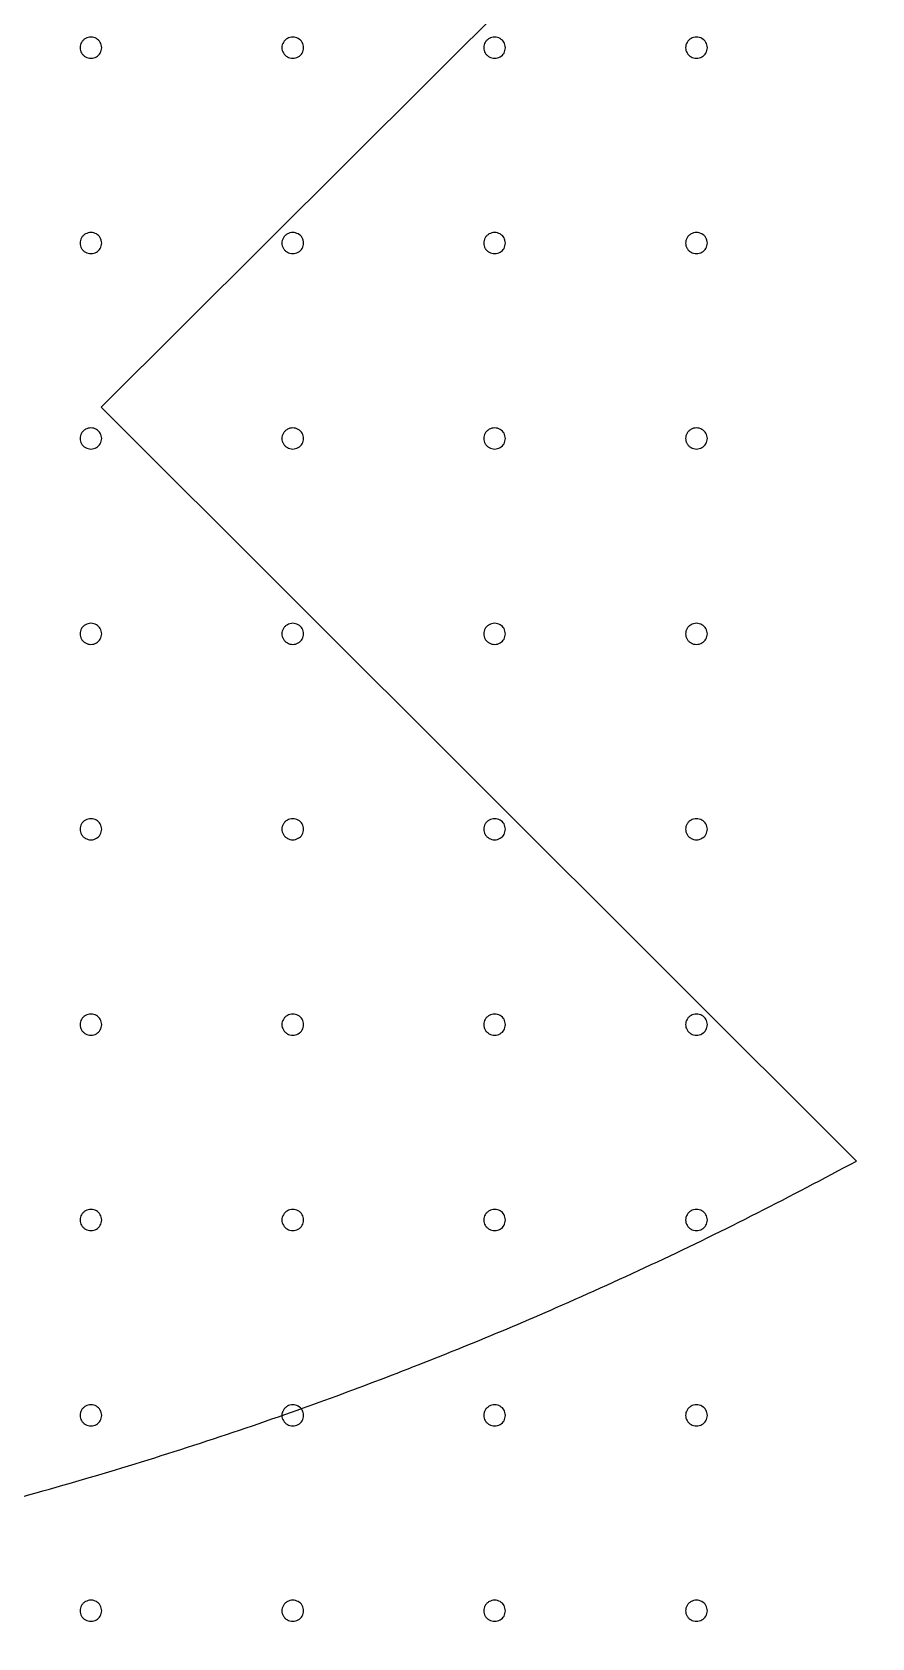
# Model space of a CAD drawing. Extents: x 0 to 210, y 0 to 204.
# Drawn here: x 133.01 to 155.31, y 0.14 to 42.77 of the extents above; entities that cross this region are included whole.
import ezdxf

# ---------------------------------------------------------------- set-up
doc = ezdxf.new("R2010")
doc.units = 0
doc.layers.add('Capa_1', color=7, linetype='CONTINUOUS')

msp = doc.modelspace()

# ---------------------------------------------------------------- linework, layer by layer
at = {"layer": 'Capa_1', "color": 7}
for p, q in [((134.843794, 32.812734), (177.107675, 74.90298)), ((134.863821, 42.355379), (134.863821, 42.355379)), ((140.22437, 42.355379), (140.22437, 42.355379)), ((145.58492, 42.355379), (145.58492, 42.355379)), ((150.945473, 42.355379), (150.945473, 42.355379)), ((134.863821, 37.16859), (134.863821, 37.16859)), ((140.22437, 37.16859), (140.22437, 37.16859)), ((145.58492, 37.16859), (145.58492, 37.16859)), ((150.945473, 37.16859), (150.945473, 37.16859)), ((154.901415, 12.798662), (134.843794, 32.812734)), ((134.863821, 31.981803), (134.863821, 31.981803)), ((140.22437, 31.981803), (140.22437, 31.981803)), ((145.58492, 31.981803), (145.58492, 31.981803)), ((150.945473, 31.981803), (150.945473, 31.981803)), ((134.863821, 26.795017), (134.863821, 26.795017)), ((140.22437, 26.795017), (140.22437, 26.795017)), ((145.58492, 26.795017), (145.58492, 26.795017)), ((150.945473, 26.795017), (150.945473, 26.795017)), ((134.863821, 21.608231), (134.863821, 21.608231)), ((140.22437, 21.608231), (140.22437, 21.608231)), ((145.58492, 21.608231), (145.58492, 21.608231)), ((150.945473, 21.608231), (150.945473, 21.608231)), ((134.863821, 16.421442), (134.863821, 16.421442)), ((140.22437, 16.421442), (140.22437, 16.421442)), ((145.58492, 16.421442), (145.58492, 16.421442)), ((150.945473, 16.421442), (150.945473, 16.421442)), ((134.863821, 11.234656), (134.863821, 11.234656)), ((140.22437, 11.234656), (140.22437, 11.234656)), ((145.58492, 11.234656), (145.58492, 11.234656)), ((150.945473, 11.234656), (150.945473, 11.234656)), ((134.863821, 6.047869), (134.863821, 6.047869)), ((140.22437, 6.047869), (140.22437, 6.047869)), ((145.58492, 6.047869), (145.58492, 6.047869)), ((150.945473, 6.047869), (150.945473, 6.047869)), ((134.863821, 0.861083), (134.863821, 0.861083)), ((140.22437, 0.861083), (140.22437, 0.861083)), ((145.58492, 0.861083), (145.58492, 0.861083)), ((150.945473, 0.861083), (150.945473, 0.861083))]:
    msp.add_line(p, q, dxfattribs=at)
for points, knots in [([(134.863821, 42.355379), (134.855755, 42.305945), (134.839748, 42.207847), (134.724114, 42.101394), (134.599801, 42.069114), (134.499182, 42.082045), (134.428737, 42.110188), (134.368138, 42.155048), (134.321584, 42.213654), (134.292266, 42.281976), (134.282227, 42.355378), (134.292267, 42.428781), (134.321585, 42.497102), (134.368139, 42.555707), (134.428738, 42.600567), (134.499183, 42.62871), (134.599801, 42.64164), (134.724113, 42.609361), (134.839747, 42.502909), (134.855754, 42.404812), (134.863821, 42.355379)], [0, 0, 0, 0, 0.146605, 0.290931, 0.441768, 0.517413, 0.592123, 0.666911, 0.741063, 0.814052, 0.887328, 0.960604, 1.033593, 1.107744, 1.182532, 1.257241, 1.332887, 1.483723, 1.628047, 1.774652, 1.774652, 1.774652, 1.774652]), ([(140.22437, 42.355379), (140.216305, 42.305945), (140.200298, 42.207847), (140.084664, 42.101394), (139.960351, 42.069114), (139.859732, 42.082045), (139.789287, 42.110188), (139.728688, 42.155048), (139.682134, 42.213654), (139.652816, 42.281976), (139.642777, 42.355378), (139.652817, 42.428781), (139.682134, 42.497102), (139.728689, 42.555707), (139.789288, 42.600567), (139.859732, 42.62871), (139.960351, 42.64164), (140.084663, 42.609361), (140.200297, 42.502909), (140.216304, 42.404812), (140.22437, 42.355379)], [0, 0, 0, 0, 0.146605, 0.290931, 0.441768, 0.517413, 0.592123, 0.666911, 0.741063, 0.814052, 0.887328, 0.960604, 1.033593, 1.107744, 1.182532, 1.257241, 1.332887, 1.483723, 1.628047, 1.774652, 1.774652, 1.774652, 1.774652]), ([(145.58492, 42.355379), (145.576854, 42.305945), (145.560848, 42.207847), (145.445214, 42.101394), (145.320901, 42.069114), (145.220282, 42.082045), (145.149837, 42.110188), (145.089238, 42.155048), (145.042683, 42.213654), (145.013366, 42.281976), (145.003327, 42.355378), (145.013366, 42.428781), (145.042684, 42.497102), (145.089239, 42.555707), (145.149837, 42.600567), (145.220282, 42.62871), (145.320901, 42.64164), (145.445213, 42.609361), (145.560847, 42.502909), (145.576854, 42.404812), (145.58492, 42.355379)], [0, 0, 0, 0, 0.146605, 0.290931, 0.441768, 0.517413, 0.592123, 0.666911, 0.741063, 0.814052, 0.887328, 0.960604, 1.033593, 1.107744, 1.182532, 1.257241, 1.332887, 1.483723, 1.628047, 1.774652, 1.774652, 1.774652, 1.774652]), ([(150.945473, 42.355379), (150.937407, 42.305945), (150.9214, 42.207847), (150.805766, 42.101394), (150.681453, 42.069114), (150.580834, 42.082045), (150.510389, 42.110188), (150.44979, 42.155048), (150.403236, 42.213654), (150.373918, 42.281976), (150.363879, 42.355378), (150.373919, 42.428781), (150.403237, 42.497102), (150.449791, 42.555707), (150.51039, 42.600567), (150.580834, 42.62871), (150.681453, 42.64164), (150.805765, 42.609361), (150.921399, 42.502909), (150.937406, 42.404812), (150.945473, 42.355379)], [0, 0, 0, 0, 0.146605, 0.290931, 0.441768, 0.517413, 0.592123, 0.666911, 0.741063, 0.814052, 0.887328, 0.960604, 1.033593, 1.107744, 1.182532, 1.257241, 1.332887, 1.483723, 1.628047, 1.774652, 1.774652, 1.774652, 1.774652]), ([(134.863821, 37.16859), (134.855755, 37.119156), (134.839748, 37.021058), (134.724114, 36.914605), (134.599801, 36.882326), (134.499182, 36.895256), (134.428737, 36.923399), (134.368138, 36.968259), (134.321584, 37.026865), (134.292266, 37.095187), (134.282227, 37.16859), (134.292267, 37.241992), (134.321585, 37.310314), (134.368139, 37.368919), (134.428738, 37.413778), (134.499183, 37.441921), (134.599801, 37.454851), (134.724113, 37.422572), (134.839747, 37.31612), (134.855754, 37.218023), (134.863821, 37.16859)], [0, 0, 0, 0, 0.146605, 0.290931, 0.441768, 0.517413, 0.592123, 0.666911, 0.741063, 0.814052, 0.887328, 0.960604, 1.033593, 1.107744, 1.182532, 1.257241, 1.332887, 1.483723, 1.628047, 1.774652, 1.774652, 1.774652, 1.774652]), ([(140.22437, 37.16859), (140.216305, 37.119156), (140.200298, 37.021058), (140.084664, 36.914605), (139.960351, 36.882326), (139.859732, 36.895256), (139.789287, 36.923399), (139.728688, 36.968259), (139.682134, 37.026865), (139.652816, 37.095187), (139.642777, 37.16859), (139.652817, 37.241992), (139.682134, 37.310314), (139.728689, 37.368919), (139.789288, 37.413778), (139.859732, 37.441921), (139.960351, 37.454851), (140.084663, 37.422572), (140.200297, 37.31612), (140.216304, 37.218023), (140.22437, 37.16859)], [0, 0, 0, 0, 0.146605, 0.290931, 0.441768, 0.517413, 0.592123, 0.666911, 0.741063, 0.814052, 0.887328, 0.960604, 1.033593, 1.107744, 1.182532, 1.257241, 1.332887, 1.483723, 1.628047, 1.774652, 1.774652, 1.774652, 1.774652]), ([(145.58492, 37.16859), (145.576854, 37.119156), (145.560848, 37.021058), (145.445214, 36.914605), (145.320901, 36.882326), (145.220282, 36.895256), (145.149837, 36.923399), (145.089238, 36.968259), (145.042683, 37.026865), (145.013366, 37.095187), (145.003327, 37.16859), (145.013366, 37.241992), (145.042684, 37.310314), (145.089239, 37.368919), (145.149837, 37.413778), (145.220282, 37.441921), (145.320901, 37.454851), (145.445213, 37.422572), (145.560847, 37.31612), (145.576854, 37.218023), (145.58492, 37.16859)], [0, 0, 0, 0, 0.146605, 0.290931, 0.441768, 0.517413, 0.592123, 0.666911, 0.741063, 0.814052, 0.887328, 0.960604, 1.033593, 1.107744, 1.182532, 1.257241, 1.332887, 1.483723, 1.628047, 1.774652, 1.774652, 1.774652, 1.774652]), ([(150.945473, 37.16859), (150.937407, 37.119156), (150.9214, 37.021058), (150.805766, 36.914605), (150.681453, 36.882326), (150.580834, 36.895256), (150.510389, 36.923399), (150.44979, 36.968259), (150.403236, 37.026865), (150.373918, 37.095187), (150.363879, 37.16859), (150.373919, 37.241992), (150.403237, 37.310314), (150.449791, 37.368919), (150.51039, 37.413778), (150.580834, 37.441921), (150.681453, 37.454851), (150.805765, 37.422572), (150.921399, 37.31612), (150.937406, 37.218023), (150.945473, 37.16859)], [0, 0, 0, 0, 0.146605, 0.290931, 0.441768, 0.517413, 0.592123, 0.666911, 0.741063, 0.814052, 0.887328, 0.960604, 1.033593, 1.107744, 1.182532, 1.257241, 1.332887, 1.483723, 1.628047, 1.774652, 1.774652, 1.774652, 1.774652]), ([(134.863821, 31.981803), (134.855755, 31.93237), (134.839748, 31.834272), (134.724114, 31.727819), (134.599801, 31.695539), (134.499182, 31.70847), (134.428737, 31.736613), (134.368138, 31.781473), (134.321584, 31.840078), (134.292266, 31.908401), (134.282227, 31.981803), (134.292267, 32.055206), (134.321585, 32.123527), (134.368139, 32.182132), (134.428738, 32.226992), (134.499183, 32.255135), (134.599801, 32.268065), (134.724113, 32.235786), (134.839747, 32.129334), (134.855754, 32.031237), (134.863821, 31.981803)], [0, 0, 0, 0, 0.146605, 0.290931, 0.441768, 0.517413, 0.592123, 0.666911, 0.741063, 0.814052, 0.887328, 0.960604, 1.033593, 1.107744, 1.182532, 1.257241, 1.332887, 1.483723, 1.628047, 1.774652, 1.774652, 1.774652, 1.774652]), ([(140.22437, 31.981803), (140.216305, 31.93237), (140.200298, 31.834272), (140.084664, 31.727819), (139.960351, 31.695539), (139.859732, 31.70847), (139.789287, 31.736613), (139.728688, 31.781473), (139.682134, 31.840078), (139.652816, 31.908401), (139.642777, 31.981803), (139.652817, 32.055206), (139.682134, 32.123527), (139.728689, 32.182132), (139.789288, 32.226992), (139.859732, 32.255135), (139.960351, 32.268065), (140.084663, 32.235786), (140.200297, 32.129334), (140.216304, 32.031237), (140.22437, 31.981803)], [0, 0, 0, 0, 0.146605, 0.290931, 0.441768, 0.517413, 0.592123, 0.666911, 0.741063, 0.814052, 0.887328, 0.960604, 1.033593, 1.107744, 1.182532, 1.257241, 1.332887, 1.483723, 1.628047, 1.774652, 1.774652, 1.774652, 1.774652]), ([(145.58492, 31.981803), (145.576854, 31.93237), (145.560848, 31.834272), (145.445214, 31.727819), (145.320901, 31.695539), (145.220282, 31.70847), (145.149837, 31.736613), (145.089238, 31.781473), (145.042683, 31.840078), (145.013366, 31.908401), (145.003327, 31.981803), (145.013366, 32.055206), (145.042684, 32.123527), (145.089239, 32.182132), (145.149837, 32.226992), (145.220282, 32.255135), (145.320901, 32.268065), (145.445213, 32.235786), (145.560847, 32.129334), (145.576854, 32.031237), (145.58492, 31.981803)], [0, 0, 0, 0, 0.146605, 0.290931, 0.441768, 0.517413, 0.592123, 0.666911, 0.741063, 0.814052, 0.887328, 0.960604, 1.033593, 1.107744, 1.182532, 1.257241, 1.332887, 1.483723, 1.628047, 1.774652, 1.774652, 1.774652, 1.774652]), ([(150.945473, 31.981803), (150.937407, 31.93237), (150.9214, 31.834272), (150.805766, 31.727819), (150.681453, 31.695539), (150.580834, 31.70847), (150.510389, 31.736613), (150.44979, 31.781473), (150.403236, 31.840078), (150.373918, 31.908401), (150.363879, 31.981803), (150.373919, 32.055206), (150.403237, 32.123527), (150.449791, 32.182132), (150.51039, 32.226992), (150.580834, 32.255135), (150.681453, 32.268065), (150.805765, 32.235786), (150.921399, 32.129334), (150.937406, 32.031237), (150.945473, 31.981803)], [0, 0, 0, 0, 0.146605, 0.290931, 0.441768, 0.517413, 0.592123, 0.666911, 0.741063, 0.814052, 0.887328, 0.960604, 1.033593, 1.107744, 1.182532, 1.257241, 1.332887, 1.483723, 1.628047, 1.774652, 1.774652, 1.774652, 1.774652]), ([(134.863821, 26.795017), (134.855755, 26.745584), (134.839748, 26.647486), (134.724114, 26.541033), (134.599801, 26.508753), (134.499182, 26.521684), (134.428737, 26.549827), (134.368138, 26.594687), (134.321584, 26.653292), (134.292266, 26.721615), (134.282227, 26.795017), (134.292267, 26.868419), (134.321585, 26.936741), (134.368139, 26.995346), (134.428738, 27.040205), (134.499183, 27.068348), (134.599801, 27.081279), (134.724113, 27.048999), (134.839747, 26.942547), (134.855754, 26.84445), (134.863821, 26.795017)], [0, 0, 0, 0, 0.146605, 0.290931, 0.441768, 0.517413, 0.592123, 0.666911, 0.741063, 0.814052, 0.887328, 0.960604, 1.033593, 1.107744, 1.182532, 1.257241, 1.332887, 1.483723, 1.628047, 1.774652, 1.774652, 1.774652, 1.774652]), ([(140.22437, 26.795017), (140.216305, 26.745584), (140.200298, 26.647486), (140.084664, 26.541033), (139.960351, 26.508753), (139.859732, 26.521684), (139.789287, 26.549827), (139.728688, 26.594687), (139.682134, 26.653292), (139.652816, 26.721615), (139.642777, 26.795017), (139.652817, 26.868419), (139.682134, 26.936741), (139.728689, 26.995346), (139.789288, 27.040205), (139.859732, 27.068348), (139.960351, 27.081279), (140.084663, 27.048999), (140.200297, 26.942547), (140.216304, 26.84445), (140.22437, 26.795017)], [0, 0, 0, 0, 0.146605, 0.290931, 0.441768, 0.517413, 0.592123, 0.666911, 0.741063, 0.814052, 0.887328, 0.960604, 1.033593, 1.107744, 1.182532, 1.257241, 1.332887, 1.483723, 1.628047, 1.774652, 1.774652, 1.774652, 1.774652]), ([(145.58492, 26.795017), (145.576854, 26.745584), (145.560848, 26.647486), (145.445214, 26.541033), (145.320901, 26.508753), (145.220282, 26.521684), (145.149837, 26.549827), (145.089238, 26.594687), (145.042683, 26.653292), (145.013366, 26.721615), (145.003327, 26.795017), (145.013366, 26.868419), (145.042684, 26.936741), (145.089239, 26.995346), (145.149837, 27.040205), (145.220282, 27.068348), (145.320901, 27.081279), (145.445213, 27.048999), (145.560847, 26.942547), (145.576854, 26.84445), (145.58492, 26.795017)], [0, 0, 0, 0, 0.146605, 0.290931, 0.441768, 0.517413, 0.592123, 0.666911, 0.741063, 0.814052, 0.887328, 0.960604, 1.033593, 1.107744, 1.182532, 1.257241, 1.332887, 1.483723, 1.628047, 1.774652, 1.774652, 1.774652, 1.774652]), ([(150.945473, 26.795017), (150.937407, 26.745584), (150.9214, 26.647486), (150.805766, 26.541033), (150.681453, 26.508753), (150.580834, 26.521684), (150.510389, 26.549827), (150.44979, 26.594687), (150.403236, 26.653292), (150.373918, 26.721615), (150.363879, 26.795017), (150.373919, 26.868419), (150.403237, 26.936741), (150.449791, 26.995346), (150.51039, 27.040205), (150.580834, 27.068348), (150.681453, 27.081279), (150.805765, 27.048999), (150.921399, 26.942547), (150.937406, 26.84445), (150.945473, 26.795017)], [0, 0, 0, 0, 0.146605, 0.290931, 0.441768, 0.517413, 0.592123, 0.666911, 0.741063, 0.814052, 0.887328, 0.960604, 1.033593, 1.107744, 1.182532, 1.257241, 1.332887, 1.483723, 1.628047, 1.774652, 1.774652, 1.774652, 1.774652]), ([(134.863821, 21.608231), (134.855755, 21.558797), (134.839748, 21.460699), (134.724114, 21.354246), (134.599801, 21.321967), (134.499182, 21.334897), (134.428737, 21.36304), (134.368138, 21.4079), (134.321584, 21.466506), (134.292266, 21.534828), (134.282227, 21.608231), (134.292267, 21.681633), (134.321585, 21.749955), (134.368139, 21.80856), (134.428738, 21.853419), (134.499183, 21.881562), (134.599801, 21.894492), (134.724113, 21.862213), (134.839747, 21.755761), (134.855754, 21.657664), (134.863821, 21.608231)], [0, 0, 0, 0, 0.146605, 0.290931, 0.441768, 0.517413, 0.592123, 0.666911, 0.741063, 0.814052, 0.887328, 0.960604, 1.033593, 1.107744, 1.182532, 1.257241, 1.332887, 1.483723, 1.628047, 1.774652, 1.774652, 1.774652, 1.774652]), ([(140.22437, 21.608231), (140.216305, 21.558797), (140.200298, 21.460699), (140.084664, 21.354246), (139.960351, 21.321967), (139.859732, 21.334897), (139.789287, 21.36304), (139.728688, 21.4079), (139.682134, 21.466506), (139.652816, 21.534828), (139.642777, 21.608231), (139.652817, 21.681633), (139.682134, 21.749955), (139.728689, 21.80856), (139.789288, 21.853419), (139.859732, 21.881562), (139.960351, 21.894492), (140.084663, 21.862213), (140.200297, 21.755761), (140.216304, 21.657664), (140.22437, 21.608231)], [0, 0, 0, 0, 0.146605, 0.290931, 0.441768, 0.517413, 0.592123, 0.666911, 0.741063, 0.814052, 0.887328, 0.960604, 1.033593, 1.107744, 1.182532, 1.257241, 1.332887, 1.483723, 1.628047, 1.774652, 1.774652, 1.774652, 1.774652]), ([(145.58492, 21.608231), (145.576854, 21.558797), (145.560848, 21.460699), (145.445214, 21.354246), (145.320901, 21.321967), (145.220282, 21.334897), (145.149837, 21.36304), (145.089238, 21.4079), (145.042683, 21.466506), (145.013366, 21.534828), (145.003327, 21.608231), (145.013366, 21.681633), (145.042684, 21.749955), (145.089239, 21.80856), (145.149837, 21.853419), (145.220282, 21.881562), (145.320901, 21.894492), (145.445213, 21.862213), (145.560847, 21.755761), (145.576854, 21.657664), (145.58492, 21.608231)], [0, 0, 0, 0, 0.146605, 0.290931, 0.441768, 0.517413, 0.592123, 0.666911, 0.741063, 0.814052, 0.887328, 0.960604, 1.033593, 1.107744, 1.182532, 1.257241, 1.332887, 1.483723, 1.628047, 1.774652, 1.774652, 1.774652, 1.774652]), ([(150.945473, 21.608231), (150.937407, 21.558797), (150.9214, 21.460699), (150.805766, 21.354246), (150.681453, 21.321967), (150.580834, 21.334897), (150.510389, 21.36304), (150.44979, 21.4079), (150.403236, 21.466506), (150.373918, 21.534828), (150.363879, 21.608231), (150.373919, 21.681633), (150.403237, 21.749955), (150.449791, 21.80856), (150.51039, 21.853419), (150.580834, 21.881562), (150.681453, 21.894492), (150.805765, 21.862213), (150.921399, 21.755761), (150.937406, 21.657664), (150.945473, 21.608231)], [0, 0, 0, 0, 0.146605, 0.290931, 0.441768, 0.517413, 0.592123, 0.666911, 0.741063, 0.814052, 0.887328, 0.960604, 1.033593, 1.107744, 1.182532, 1.257241, 1.332887, 1.483723, 1.628047, 1.774652, 1.774652, 1.774652, 1.774652]), ([(134.863821, 16.421442), (134.855755, 16.372009), (134.839748, 16.273911), (134.724114, 16.167458), (134.599801, 16.135178), (134.499182, 16.148109), (134.428737, 16.176252), (134.368138, 16.221112), (134.321584, 16.279717), (134.292266, 16.348039), (134.282227, 16.421442), (134.292267, 16.494844), (134.321585, 16.563166), (134.368139, 16.621771), (134.428738, 16.66663), (134.499183, 16.694773), (134.599801, 16.707704), (134.724113, 16.675424), (134.839747, 16.568972), (134.855754, 16.470875), (134.863821, 16.421442)], [0, 0, 0, 0, 0.146605, 0.290931, 0.441768, 0.517413, 0.592123, 0.666911, 0.741063, 0.814052, 0.887328, 0.960604, 1.033593, 1.107744, 1.182532, 1.257241, 1.332887, 1.483723, 1.628047, 1.774652, 1.774652, 1.774652, 1.774652]), ([(140.22437, 16.421442), (140.216305, 16.372009), (140.200298, 16.273911), (140.084664, 16.167458), (139.960351, 16.135178), (139.859732, 16.148109), (139.789287, 16.176252), (139.728688, 16.221112), (139.682134, 16.279717), (139.652816, 16.348039), (139.642777, 16.421442), (139.652817, 16.494844), (139.682134, 16.563166), (139.728689, 16.621771), (139.789288, 16.66663), (139.859732, 16.694773), (139.960351, 16.707704), (140.084663, 16.675424), (140.200297, 16.568972), (140.216304, 16.470875), (140.22437, 16.421442)], [0, 0, 0, 0, 0.146605, 0.290931, 0.441768, 0.517413, 0.592123, 0.666911, 0.741063, 0.814052, 0.887328, 0.960604, 1.033593, 1.107744, 1.182532, 1.257241, 1.332887, 1.483723, 1.628047, 1.774652, 1.774652, 1.774652, 1.774652]), ([(145.58492, 16.421442), (145.576854, 16.372009), (145.560848, 16.273911), (145.445214, 16.167458), (145.320901, 16.135178), (145.220282, 16.148109), (145.149837, 16.176252), (145.089238, 16.221112), (145.042683, 16.279717), (145.013366, 16.348039), (145.003327, 16.421442), (145.013366, 16.494844), (145.042684, 16.563166), (145.089239, 16.621771), (145.149837, 16.66663), (145.220282, 16.694773), (145.320901, 16.707704), (145.445213, 16.675424), (145.560847, 16.568972), (145.576854, 16.470875), (145.58492, 16.421442)], [0, 0, 0, 0, 0.146605, 0.290931, 0.441768, 0.517413, 0.592123, 0.666911, 0.741063, 0.814052, 0.887328, 0.960604, 1.033593, 1.107744, 1.182532, 1.257241, 1.332887, 1.483723, 1.628047, 1.774652, 1.774652, 1.774652, 1.774652]), ([(150.945473, 16.421442), (150.937407, 16.372009), (150.9214, 16.273911), (150.805766, 16.167458), (150.681453, 16.135178), (150.580834, 16.148109), (150.510389, 16.176252), (150.44979, 16.221112), (150.403236, 16.279717), (150.373918, 16.348039), (150.363879, 16.421442), (150.373919, 16.494844), (150.403237, 16.563166), (150.449791, 16.621771), (150.51039, 16.66663), (150.580834, 16.694773), (150.681453, 16.707704), (150.805765, 16.675424), (150.921399, 16.568972), (150.937406, 16.470875), (150.945473, 16.421442)], [0, 0, 0, 0, 0.146605, 0.290931, 0.441768, 0.517413, 0.592123, 0.666911, 0.741063, 0.814052, 0.887328, 0.960604, 1.033593, 1.107744, 1.182532, 1.257241, 1.332887, 1.483723, 1.628047, 1.774652, 1.774652, 1.774652, 1.774652]), ([(104.999897, 0.141109), (106.139085, 0.151992), (108.415453, 0.17374), (111.823593, 0.348593), (114.9004, 0.599406), (117.646904, 0.902045), (120.065955, 1.225463), (122.691457, 1.638967), (125.519226, 2.16106), (128.543308, 2.812214), (131.488624, 3.537909), (134.354667, 4.33177), (137.141334, 5.187705), (139.778216, 6.078581), (142.267583, 6.992109), (144.612171, 7.917112), (147.06747, 8.954296), (149.626881, 10.116776), (152.287039, 11.409955), (154.0295, 12.335518), (154.901415, 12.798662)], [0, 0, 0, 0, 3.417408, 6.828792, 10.23511, 12.67714, 15.117384, 17.556178, 20.650046, 23.742775, 26.835023, 29.748913, 32.66351, 35.579367, 38.097742, 40.617842, 43.140035, 46.093053, 49.050075, 52.011741, 52.011741, 52.011741, 52.011741]), ([(134.863821, 11.234656), (134.855755, 11.185222), (134.839748, 11.087124), (134.724114, 10.980671), (134.599801, 10.948392), (134.499182, 10.961322), (134.428737, 10.989465), (134.368138, 11.034325), (134.321584, 11.092931), (134.292266, 11.161253), (134.282227, 11.234656), (134.292267, 11.308058), (134.321585, 11.37638), (134.368139, 11.434985), (134.428738, 11.479844), (134.499183, 11.507987), (134.599801, 11.520917), (134.724113, 11.488638), (134.839747, 11.382186), (134.855754, 11.284089), (134.863821, 11.234656)], [0, 0, 0, 0, 0.146605, 0.290931, 0.441768, 0.517413, 0.592123, 0.666911, 0.741063, 0.814052, 0.887328, 0.960604, 1.033593, 1.107744, 1.182532, 1.257241, 1.332887, 1.483723, 1.628047, 1.774652, 1.774652, 1.774652, 1.774652]), ([(140.22437, 11.234656), (140.216305, 11.185222), (140.200298, 11.087124), (140.084664, 10.980671), (139.960351, 10.948392), (139.859732, 10.961322), (139.789287, 10.989465), (139.728688, 11.034325), (139.682134, 11.092931), (139.652816, 11.161253), (139.642777, 11.234656), (139.652817, 11.308058), (139.682134, 11.37638), (139.728689, 11.434985), (139.789288, 11.479844), (139.859732, 11.507987), (139.960351, 11.520917), (140.084663, 11.488638), (140.200297, 11.382186), (140.216304, 11.284089), (140.22437, 11.234656)], [0, 0, 0, 0, 0.146605, 0.290931, 0.441768, 0.517413, 0.592123, 0.666911, 0.741063, 0.814052, 0.887328, 0.960604, 1.033593, 1.107744, 1.182532, 1.257241, 1.332887, 1.483723, 1.628047, 1.774652, 1.774652, 1.774652, 1.774652]), ([(145.58492, 11.234656), (145.576854, 11.185222), (145.560848, 11.087124), (145.445214, 10.980671), (145.320901, 10.948392), (145.220282, 10.961322), (145.149837, 10.989465), (145.089238, 11.034325), (145.042683, 11.092931), (145.013366, 11.161253), (145.003327, 11.234656), (145.013366, 11.308058), (145.042684, 11.37638), (145.089239, 11.434985), (145.149837, 11.479844), (145.220282, 11.507987), (145.320901, 11.520917), (145.445213, 11.488638), (145.560847, 11.382186), (145.576854, 11.284089), (145.58492, 11.234656)], [0, 0, 0, 0, 0.146605, 0.290931, 0.441768, 0.517413, 0.592123, 0.666911, 0.741063, 0.814052, 0.887328, 0.960604, 1.033593, 1.107744, 1.182532, 1.257241, 1.332887, 1.483723, 1.628047, 1.774652, 1.774652, 1.774652, 1.774652]), ([(150.945473, 11.234656), (150.937407, 11.185222), (150.9214, 11.087124), (150.805766, 10.980671), (150.681453, 10.948392), (150.580834, 10.961322), (150.510389, 10.989465), (150.44979, 11.034325), (150.403236, 11.092931), (150.373918, 11.161253), (150.363879, 11.234656), (150.373919, 11.308058), (150.403237, 11.37638), (150.449791, 11.434985), (150.51039, 11.479844), (150.580834, 11.507987), (150.681453, 11.520917), (150.805765, 11.488638), (150.921399, 11.382186), (150.937406, 11.284089), (150.945473, 11.234656)], [0, 0, 0, 0, 0.146605, 0.290931, 0.441768, 0.517413, 0.592123, 0.666911, 0.741063, 0.814052, 0.887328, 0.960604, 1.033593, 1.107744, 1.182532, 1.257241, 1.332887, 1.483723, 1.628047, 1.774652, 1.774652, 1.774652, 1.774652]), ([(134.863821, 6.047869), (134.855755, 5.998436), (134.839748, 5.900338), (134.724114, 5.793885), (134.599801, 5.761605), (134.499182, 5.774536), (134.428737, 5.802679), (134.368138, 5.847539), (134.321584, 5.906144), (134.292266, 5.974467), (134.282227, 6.047869), (134.292267, 6.121272), (134.321585, 6.189593), (134.368139, 6.248198), (134.428738, 6.293058), (134.499183, 6.321201), (134.599801, 6.334131), (134.724113, 6.301852), (134.839747, 6.1954), (134.855754, 6.097302), (134.863821, 6.047869)], [0, 0, 0, 0, 0.146605, 0.290931, 0.441768, 0.517413, 0.592123, 0.666911, 0.741063, 0.814052, 0.887328, 0.960604, 1.033593, 1.107744, 1.182532, 1.257241, 1.332887, 1.483723, 1.628047, 1.774652, 1.774652, 1.774652, 1.774652]), ([(140.22437, 6.047869), (140.216305, 5.998436), (140.200298, 5.900338), (140.084664, 5.793885), (139.960351, 5.761605), (139.859732, 5.774536), (139.789287, 5.802679), (139.728688, 5.847539), (139.682134, 5.906144), (139.652816, 5.974467), (139.642777, 6.047869), (139.652817, 6.121272), (139.682134, 6.189593), (139.728689, 6.248198), (139.789288, 6.293058), (139.859732, 6.321201), (139.960351, 6.334131), (140.084663, 6.301852), (140.200297, 6.1954), (140.216304, 6.097302), (140.22437, 6.047869)], [0, 0, 0, 0, 0.146605, 0.290931, 0.441768, 0.517413, 0.592123, 0.666911, 0.741063, 0.814052, 0.887328, 0.960604, 1.033593, 1.107744, 1.182532, 1.257241, 1.332887, 1.483723, 1.628047, 1.774652, 1.774652, 1.774652, 1.774652]), ([(145.58492, 6.047869), (145.576854, 5.998436), (145.560848, 5.900338), (145.445214, 5.793885), (145.320901, 5.761605), (145.220282, 5.774536), (145.149837, 5.802679), (145.089238, 5.847539), (145.042683, 5.906144), (145.013366, 5.974467), (145.003327, 6.047869), (145.013366, 6.121272), (145.042684, 6.189593), (145.089239, 6.248198), (145.149837, 6.293058), (145.220282, 6.321201), (145.320901, 6.334131), (145.445213, 6.301852), (145.560847, 6.1954), (145.576854, 6.097302), (145.58492, 6.047869)], [0, 0, 0, 0, 0.146605, 0.290931, 0.441768, 0.517413, 0.592123, 0.666911, 0.741063, 0.814052, 0.887328, 0.960604, 1.033593, 1.107744, 1.182532, 1.257241, 1.332887, 1.483723, 1.628047, 1.774652, 1.774652, 1.774652, 1.774652]), ([(150.945473, 6.047869), (150.937407, 5.998436), (150.9214, 5.900338), (150.805766, 5.793885), (150.681453, 5.761605), (150.580834, 5.774536), (150.510389, 5.802679), (150.44979, 5.847539), (150.403236, 5.906144), (150.373918, 5.974467), (150.363879, 6.047869), (150.373919, 6.121272), (150.403237, 6.189593), (150.449791, 6.248198), (150.51039, 6.293058), (150.580834, 6.321201), (150.681453, 6.334131), (150.805765, 6.301852), (150.921399, 6.1954), (150.937406, 6.097302), (150.945473, 6.047869)], [0, 0, 0, 0, 0.146605, 0.290931, 0.441768, 0.517413, 0.592123, 0.666911, 0.741063, 0.814052, 0.887328, 0.960604, 1.033593, 1.107744, 1.182532, 1.257241, 1.332887, 1.483723, 1.628047, 1.774652, 1.774652, 1.774652, 1.774652]), ([(134.863821, 0.861083), (134.855755, 0.81165), (134.839748, 0.713552), (134.724114, 0.607099), (134.599801, 0.574819), (134.499182, 0.58775), (134.428737, 0.615893), (134.368138, 0.660753), (134.321584, 0.719358), (134.292266, 0.78768), (134.282227, 0.861083), (134.292267, 0.934485), (134.321585, 1.002807), (134.368139, 1.061412), (134.428738, 1.106271), (134.499183, 1.134414), (134.599801, 1.147345), (134.724113, 1.115065), (134.839747, 1.008613), (134.855754, 0.910516), (134.863821, 0.861083)], [0, 0, 0, 0, 0.146605, 0.290931, 0.441768, 0.517413, 0.592123, 0.666911, 0.741063, 0.814052, 0.887328, 0.960604, 1.033593, 1.107744, 1.182532, 1.257241, 1.332887, 1.483723, 1.628047, 1.774652, 1.774652, 1.774652, 1.774652]), ([(140.22437, 0.861083), (140.216305, 0.81165), (140.200298, 0.713552), (140.084664, 0.607099), (139.960351, 0.574819), (139.859732, 0.58775), (139.789287, 0.615893), (139.728688, 0.660753), (139.682134, 0.719358), (139.652816, 0.78768), (139.642777, 0.861083), (139.652817, 0.934485), (139.682134, 1.002807), (139.728689, 1.061412), (139.789288, 1.106271), (139.859732, 1.134414), (139.960351, 1.147345), (140.084663, 1.115065), (140.200297, 1.008613), (140.216304, 0.910516), (140.22437, 0.861083)], [0, 0, 0, 0, 0.146605, 0.290931, 0.441768, 0.517413, 0.592123, 0.666911, 0.741063, 0.814052, 0.887328, 0.960604, 1.033593, 1.107744, 1.182532, 1.257241, 1.332887, 1.483723, 1.628047, 1.774652, 1.774652, 1.774652, 1.774652]), ([(145.58492, 0.861083), (145.576854, 0.81165), (145.560848, 0.713552), (145.445214, 0.607099), (145.320901, 0.574819), (145.220282, 0.58775), (145.149837, 0.615893), (145.089238, 0.660753), (145.042683, 0.719358), (145.013366, 0.78768), (145.003327, 0.861083), (145.013366, 0.934485), (145.042684, 1.002807), (145.089239, 1.061412), (145.149837, 1.106271), (145.220282, 1.134414), (145.320901, 1.147345), (145.445213, 1.115065), (145.560847, 1.008613), (145.576854, 0.910516), (145.58492, 0.861083)], [0, 0, 0, 0, 0.146605, 0.290931, 0.441768, 0.517413, 0.592123, 0.666911, 0.741063, 0.814052, 0.887328, 0.960604, 1.033593, 1.107744, 1.182532, 1.257241, 1.332887, 1.483723, 1.628047, 1.774652, 1.774652, 1.774652, 1.774652]), ([(150.945473, 0.861083), (150.937407, 0.81165), (150.9214, 0.713552), (150.805766, 0.607099), (150.681453, 0.574819), (150.580834, 0.58775), (150.510389, 0.615893), (150.44979, 0.660753), (150.403236, 0.719358), (150.373918, 0.78768), (150.363879, 0.861083), (150.373919, 0.934485), (150.403237, 1.002807), (150.449791, 1.061412), (150.51039, 1.106271), (150.580834, 1.134414), (150.681453, 1.147345), (150.805765, 1.115065), (150.921399, 1.008613), (150.937406, 0.910516), (150.945473, 0.861083)], [0, 0, 0, 0, 0.146605, 0.290931, 0.441768, 0.517413, 0.592123, 0.666911, 0.741063, 0.814052, 0.887328, 0.960604, 1.033593, 1.107744, 1.182532, 1.257241, 1.332887, 1.483723, 1.628047, 1.774652, 1.774652, 1.774652, 1.774652])]:
    msp.add_open_spline(points, degree=3, knots=knots, dxfattribs=at)

doc.saveas('drawing.dxf')
